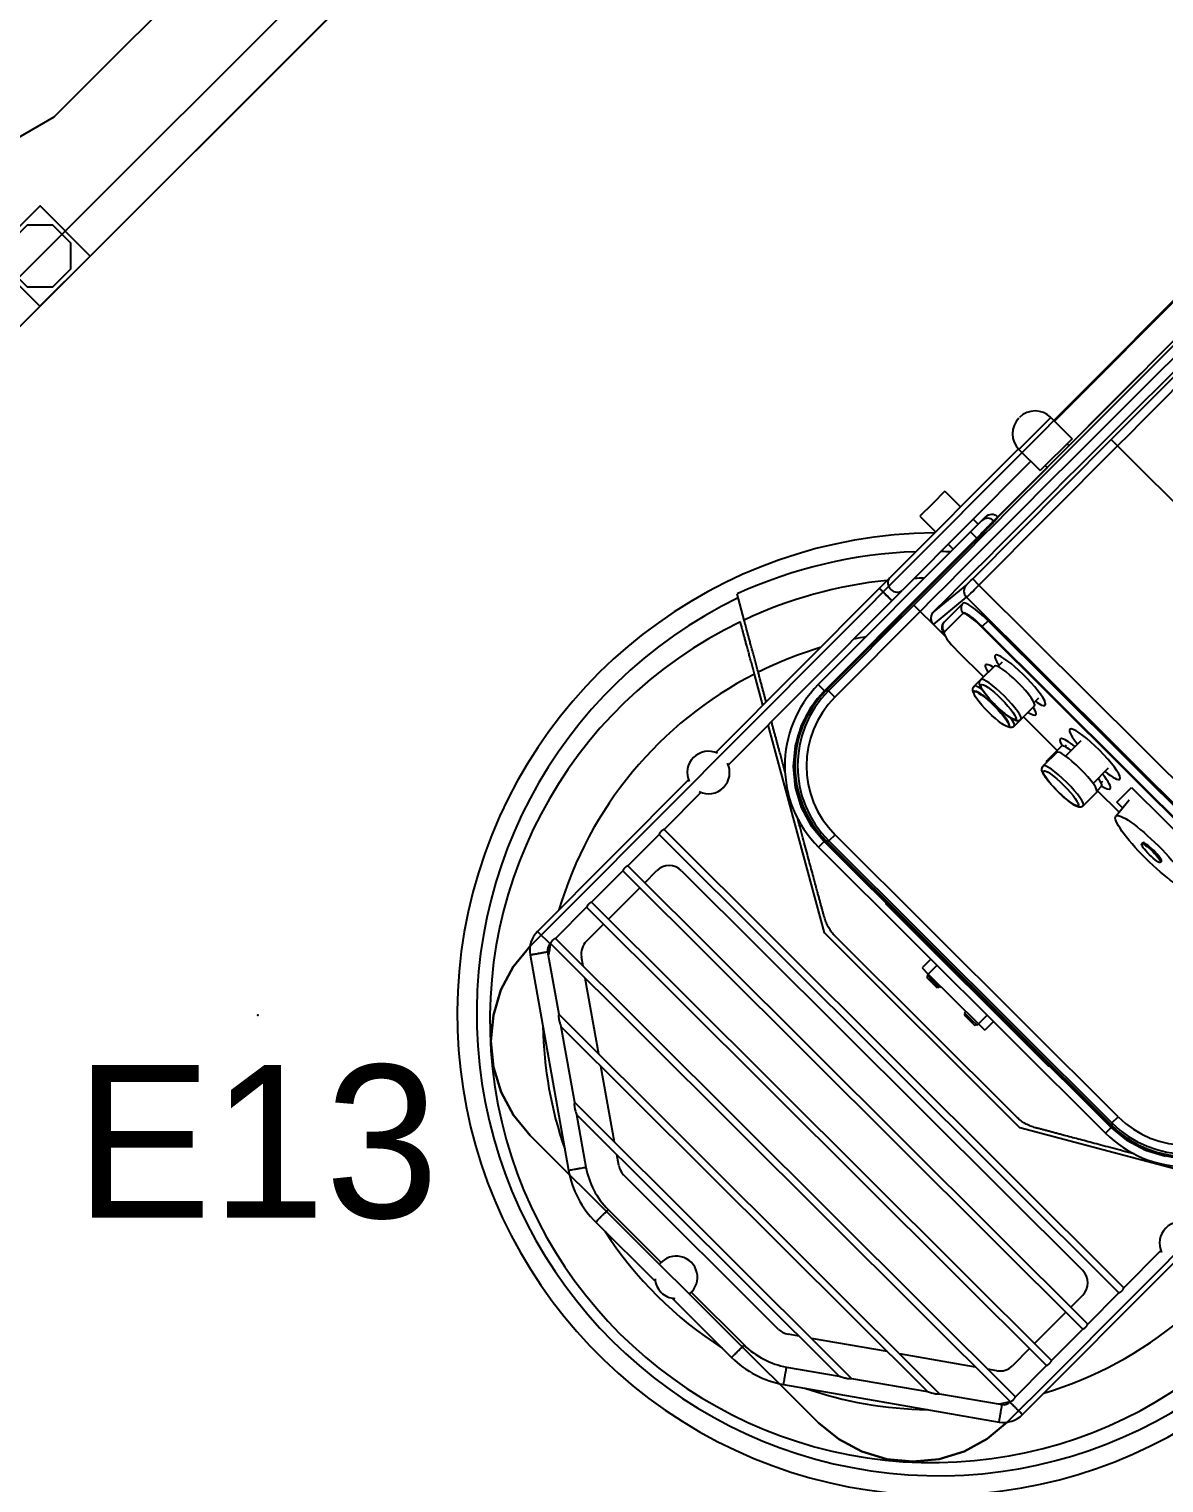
# Model space of a CAD drawing. Header units: millimetres. Extents: x 89237 to 96871, y -22823 to -19192.
# Drawn here: x 95009.4 to 95073.6, y -21651.2 to -21569 of the extents above; entities that cross this region are included whole.
import ezdxf
from ezdxf.enums import TextEntityAlignment as Align

# ---------------------------------------------------------------- set-up
doc = ezdxf.new("R2010")
doc.units = ezdxf.units.MM
doc.header["$LTSCALE"] = 5
for name, color, linetype in [('200-EquipBorder-2d', 9, 'Continuous'), ('200-EquipInternal-2d', 252, 'Continuous'), ('200-EquipRed-3d', 1, 'Continuous'), ('200-EquipSteel-3d', 9, 'Continuous'), ('200-EquipWhite-3d', 7, 'Continuous')]:
    doc.layers.add(name, color=color, linetype=linetype)
doc.layers.add('200-InsPoint-3D', color=3, linetype='Continuous', plot=False)
doc.styles.add('TAKSİM', font='GOTHIC.TTF', dxfattribs={"height": 20})

# ---------------------------------------------------------------- blocks, each defined once
blk = doc.blocks.new('LG1225P')
at = {"layer": '200-EquipBorder-2d'}
for points in [[(0, -700), (1200, -700), (1200, 0), (0, 0)], [(680, -629), (655, -622.3), (636.7, -604), (630, -579), (630, -179), (636.7, -154), (655, -135.7), (680, -129), (1080, -129), (1105, -135.7), (1123.3, -154), (1130, -179), (1130, -579), (1123.3, -604), (1105, -622.3), (1080, -629)]]:
    blk.add_lwpolyline(points, close=True, dxfattribs=at)
at = {"layer": '200-EquipInternal-2d'}
blk.add_lwpolyline([(20, -65), (20, -680), (1180, -680), (1180, -65)], close=True, dxfattribs=at)
at = {"layer": '200-EquipSteel-3d'}
blk.add_line((1200, -620, 570), (1200, -80, 570), dxfattribs=at)
for points, elevation in [([(20, -65), (20, -680), (1180, -680), (1180, -65)], 880), ([(680, -629), (655, -622.3), (636.7, -604), (630, -579), (630, -179), (636.7, -154), (655, -135.7), (680, -129), (1080, -129), (1105, -135.7), (1123.3, -154), (1130, -179), (1130, -579), (1123.3, -604), (1105, -622.3), (1080, -629)], 600)]:
    blk.add_lwpolyline(points, close=True, dxfattribs=dict(at, elevation=elevation))
blk.add_lwpolyline([(1172.75, -622.5), (1162.5, -632.75), (1162.5, -647.25), (1172.75, -657.5), (1187.25, -657.5), (1197.5, -647.25), (1197.5, -632.75), (1187.25, -622.5)], close=True, dxfattribs=at)
blk.add_polyline3d([(1200, -45, 900), (1200, -700, 900), (1200, -700, 850), (1200, 0, 850)], dxfattribs=at)
at = {"layer": '200-EquipSteel-3d', "invisible_edges": 15}
for points in [[(1200, 0, 850), (1200, -700, 850), (1200, -700, 900), (1200, 0, 900)], [(1200, -45, 900), (1180, -65, 900), (1180, -680, 900), (1200, -700, 900)], [(1180, -65, 880), (1130, -129, 880), (1130, -629, 880), (1180, -680, 880)], [(630, -129, 600), (630, -629, 600), (1130, -629, 600), (1130, -129, 600)], [(1130, -629, 880), (1123.3, -604, 880), (1130, -579, 880)]]:
    blk.add_3dface(points, dxfattribs=at)
at = {"layer": '200-InsPoint-3D'}
blk.add_attdef('DISTANG', (0, 0), '', height=1, dxfattribs=at)
at = {"layer": '200-EquipSteel-3d'}
mesh = blk.add_polymesh((6, 3), dxfattribs=at)
for k, corner in enumerate([(1200, -660, 850), (1200, -660, 50), (1200, -660, 50), (1160, -660, 850), (1160, -660, 50), (1160, -660, 50), (1160, -620, 850), (1160, -620, 50), (1160, -660, 50), (1200, -620, 850), (1200, -620, 50), (1200, -660, 50), (1200, -620, 850), (1200, -620, 850), (1200, -660, 850), (1160, -620, 850), (1160, -620, 850), (1160, -660, 850)]):
    mesh.set_mesh_vertex(divmod(k, 3), corner)
blk = doc.blocks.new('SIGMA-SL-LOGO')
at = {"layer": '200-EquipWhite-3d'}
blk.add_3dface([(-64.9, -0.33, -45.65), (-64.9, -0.33, -36.85), (64.9, -0.33, -36.85), (64.9, -0.33, -45.65)], dxfattribs=at)
blk = doc.blocks.new('SL50')
at = {"layer": '200-EquipBorder-2d'}
for p, q in [((82, -8), (82, -315.25)), ((97.5, -10), (97.5, -376.3)), ((79, -315.25), (79, -340.75)), ((79, -315.25), (96, -315.25)), ((96, -315.25), (96, -340.75)), ((96, -319.25), (97.5, -319.25)), ((96, -336.75), (97.5, -336.75)), ((78.5, -340.74), (78.5, -443.86)), ((79, -340.75), (96, -340.75)), ((88.5, -340.75), (88.5, -443.86)), ((97.5, -376.3), (97.49, -376.3)), ((97.82, -379.35), (97.5, -376.3)), ((97.5, -379.35), (97.5, -376.3)), ((92.5, -381.37), (92.5, -384.28)), ((97.82, -379.35), (97.5, -379.35)), ((66, -387), (66, -397)), ((66, -387), (78.5, -387)), ((88.5, -387), (92.5, -387)), ((92.5, -393.15), (92.5, -515)), ((92.5, -393.15), (97.5, -393.15)), ((97.5, -393.15), (98.02, -393.15)), ((97.5, -515), (97.5, -393.15)), ((98.02, -514.49), (98.02, -393.15)), ((66, -397), (66, -407)), ((66, -407), (78.5, -407)), ((88.5, -407), (92.5, -407)), ((78.5, -443.86), (78.5, -452.05)), ((88.5, -452.05), (88.5, -443.86)), ((78.5, -452.05), (88.5, -452.05)), ((78.5, -452.05), (78.5, -583.17)), ((88.5, -452.05), (88.5, -583.12)), ((92.5, -515), (97.5, -515)), ((386.5, -575), (157.5, -575)), ((157.5, -580), (157.5, -575)), ((385.99, -574.48), (158.01, -574.48)), ((386.5, -580), (386.5, -575)), ((157.5, -580), (386.5, -580)), ((78.5, -604.94), (78.5, -725.87)), ((88.5, -604.99), (88.5, -634.55)), ((455.5, -634.55), (455.5, -604.99)), ((455.5, -634.55), (455.5, -604.99)), ((465.5, -725.87), (465.5, -604.94)), ((88.5, -638.55), (88.5, -663.55)), ((455.5, -663.55), (455.5, -638.55)), ((455.5, -663.55), (455.5, -638.55)), ((88.5, -667.55), (88.5, -692.55)), ((455.5, -692.55), (455.5, -667.55)), ((455.5, -692.55), (455.5, -667.55)), ((88.5, -696.55), (88.5, -721.55)), ((455.5, -721.55), (455.5, -696.55)), ((455.5, -721.55), (455.5, -696.55)), ((78.5, -725.87), (88.5, -725.87)), ((88.5, -725.55), (88.5, -725.87)), ((90.63, -729.97), (120.03, -750.55)), ((90.63, -729.97), (120.03, -750.55)), ((423.97, -750.55), (453.37, -729.97)), ((423.97, -750.55), (453.37, -729.97)), ((84.9, -738.16), (186.22, -809.11)), ((357.78, -809.11), (459.1, -738.16)), ((125.74, -754.55), (161.46, -779.57)), ((125.74, -754.55), (161.46, -779.57)), ((382.54, -779.57), (418.26, -754.55)), ((382.54, -779.57), (418.26, -754.55)), ((167.17, -783.57), (191.95, -800.92)), ((167.17, -783.57), (191.95, -800.92)), ((352.05, -800.92), (376.82, -783.57)), ((352.05, -800.92), (376.82, -783.57)), ((217.76, -809.05), (260.05, -809.05)), ((217.76, -809.05), (260.05, -809.05)), ((284.05, -809.05), (326.24, -809.05)), ((284.05, -809.05), (326.24, -809.05)), ((217.76, -819.05), (265.42, -819.05)), ((278.68, -819.05), (326.24, -819.05))]:
    blk.add_line(p, q, dxfattribs=at)
for centre, radius, start, end in [((79, -327.75), 12.5, 90, 180), ((79, -328.25), 12.5, 180, 270), ((272, -599), 272, 135.3487, 0), ((272, -604.05), 220, 144.67735, 146.5213), ((272, -604.05), 220, 151.58758, 161.43481), ((157.5, -515), 65, 180, 270), ((157.5, -515), 60, 180, 270), ((386.5, -515), 65, 270, 0), ((386.5, -515), 60, 270, 0), ((272, -604.05), 220, 162.04996, 208.41242), ((272, -604.05), 220, 331.58758, 17.95004), ((83.55, -594.05), 12, 109.73002, 250.26998), ((83.55, -594.05), 12, 289.21282, 70.78718), ((460.45, -594.05), 12, 109.21281, 250.78719), ((93.5, -725.87), 15, 180, 234.99967), ((93.5, -725.87), 5, 180, 235.00086), ((450.5, -725.87), 5, 305, 0.00003), ((450.5, -725.87), 5, 305, 0.00002), ((450.5, -725.87), 15, 305, 0.00002), ((272, -604.05), 220, 225.8059, 244.19044), ((272, -604.05), 220, 295.80375, 314.19624), ((272.05, -809.05), 12, 355.2198, 184.7802), ((217.75, -764.08), 44.98, 234.99817, 270.01569), ((217.75, -764.08), 44.98, 234.99817, 270.01569), ((326.24, -764.05), 45, 270, 305.00002), ((326.24, -764.05), 45, 270, 305.00002), ((217.75, -764.08), 54.98, 234.99817, 270.01419), ((326.24, -764.05), 55, 270, 305.00002), ((272, -604.05), 220, 257.76125, 282.23875), ((272.05, -809.05), 12, 228.59036, 270), ((272.05, -809.05), 12, 270, 311.40964)]:
    blk.add_arc(centre, radius, start, end, dxfattribs=at)
for centre, major_axis, ratio, start_param, end_param in [((97.5, -381.37), (0, 5.07), 0.986421, 0.001076, 1.570796), ((97.5, -381.37), (-4.97, 47.96), 0.0109, 4.817141, 4.817142), ((97.5, -384.28), (-5, 0), 0.986421, 4.712389, 6.283185), ((97.78, -393.15), (0, 14), 0.017455, 4.712389, 6.118199), ((83.5, -443.86), (5, 0), 0.81916, 3.141593, 6.283185), ((158.03, -514.47), (-42.44, -42.44), 0.999695, 5.497939, 7.068431), ((385.97, -514.47), (42.44, -42.44), 0.999695, 5.497939, 7.068431)]:
    blk.add_ellipse(centre, major_axis=major_axis, ratio=ratio, start_param=start_param, end_param=end_param, dxfattribs=at)
blk.add_ellipse((83.5, -452.05), major_axis=(5, 0), ratio=0.000114, dxfattribs=at)
for points, knots in [([(92.5, -384.28), (92.5, -384.4), (92.5, -384.63), (92.5, -385.46), (92.5, -386.2), (92.5, -388.59), (92.5, -390.51), (92.5, -392.7), (92.5, -392.93), (92.5, -393.15)], [0.867892, 0.867892, 0.867892, 0.867892, 1.125801, 1.125801, 1.538455, 1.538455, 2.198703, 2.198703, 2.273701, 2.273701, 2.273701, 2.273701]), ([(97.5, -379.35), (97.5, -379.54), (97.5, -379.89), (97.5, -381.18), (97.5, -382.34), (97.5, -386.05), (97.5, -389.03), (97.5, -392.45), (97.5, -392.8), (97.5, -393.15)], [0.867892, 0.867892, 0.867892, 0.867892, 1.125801, 1.125801, 1.538455, 1.538455, 2.198703, 2.198703, 2.273701, 2.273701, 2.273701, 2.273701]), ([(88.5, -634.55), (88.5, -634.55), (88.5, -634.57), (88.47, -634.62), (88.46, -634.66), (88.42, -634.76), (88.4, -634.82), (88.35, -634.97), (88.32, -635.05), (88.27, -635.23), (88.24, -635.33), (88.19, -635.54), (88.17, -635.66), (88.13, -635.91), (88.11, -636.04), (88.09, -636.3), (88.08, -636.43), (88.08, -636.55)], [9.152752, 9.152752, 9.152752, 9.152752, 9.533924, 9.533924, 9.915095, 9.915095, 10.296267, 10.296267, 10.677439, 10.677439, 11.058996, 11.058996, 11.440554, 11.440554, 11.822112, 11.822112, 12.203669, 12.203669, 12.203669, 12.203669]), ([(88.08, -636.55), (88.08, -636.68), (88.09, -636.81), (88.11, -637.07), (88.13, -637.2), (88.17, -637.45), (88.19, -637.56), (88.24, -637.78), (88.27, -637.88), (88.32, -638.06), (88.35, -638.14), (88.4, -638.29), (88.42, -638.35), (88.46, -638.45), (88.47, -638.49), (88.5, -638.54), (88.5, -638.55), (88.5, -638.55)], [0, 0, 0, 0, 0.381558, 0.381558, 0.763115, 0.763115, 1.144673, 1.144673, 1.526231, 1.526231, 1.907402, 1.907402, 2.288574, 2.288574, 2.669746, 2.669746, 3.050917, 3.050917, 3.050917, 3.050917]), ([(455.5, -638.55), (455.5, -638.55), (455.5, -638.55), (455.52, -638.51), (455.55, -638.44), (455.63, -638.2), (455.69, -638.03), (455.79, -637.66), (455.83, -637.46), (455.89, -637.11), (455.9, -636.97), (455.91, -636.77), (455.91, -636.72), (455.92, -636.64), (455.92, -636.61), (455.92, -636.55), (455.92, -636.52), (455.92, -636.45), (455.92, -636.42), (455.91, -636.3), (455.91, -636.23), (455.89, -636.06), (455.88, -635.96), (455.84, -635.69), (455.81, -635.53), (455.72, -635.2), (455.67, -635.04), (455.59, -634.77), (455.55, -634.67), (455.51, -634.57), (455.5, -634.55), (455.5, -634.55)], [6.155461, 6.155461, 6.155461, 6.155461, 6.37428, 6.37428, 7.137182, 7.137182, 7.942469, 7.942469, 8.627831, 8.627831, 9.07195, 9.07195, 9.2234, 9.2234, 9.317707, 9.317707, 9.40388, 9.40388, 9.515022, 9.515022, 9.743972, 9.743972, 10.040576, 10.040576, 10.614139, 10.614139, 11.296123, 11.296123, 12.028456, 12.028456, 12.524269, 12.524269, 12.524269, 12.524269]), ([(88.5, -663.55), (88.5, -663.55), (88.5, -663.57), (88.47, -663.62), (88.46, -663.66), (88.42, -663.76), (88.4, -663.82), (88.35, -663.97), (88.32, -664.05), (88.27, -664.23), (88.24, -664.33), (88.19, -664.54), (88.17, -664.66), (88.13, -664.91), (88.11, -665.04), (88.09, -665.3), (88.08, -665.43), (88.08, -665.55)], [9.152752, 9.152752, 9.152752, 9.152752, 9.533924, 9.533924, 9.915095, 9.915095, 10.296267, 10.296267, 10.677439, 10.677439, 11.058996, 11.058996, 11.440554, 11.440554, 11.822112, 11.822112, 12.203669, 12.203669, 12.203669, 12.203669]), ([(88.08, -665.55), (88.08, -665.68), (88.09, -665.81), (88.11, -666.07), (88.13, -666.2), (88.17, -666.45), (88.19, -666.56), (88.24, -666.78), (88.27, -666.88), (88.32, -667.06), (88.35, -667.14), (88.4, -667.29), (88.42, -667.35), (88.46, -667.45), (88.47, -667.49), (88.5, -667.54), (88.5, -667.55), (88.5, -667.55)], [0, 0, 0, 0, 0.381558, 0.381558, 0.763115, 0.763115, 1.144673, 1.144673, 1.526231, 1.526231, 1.907402, 1.907402, 2.288574, 2.288574, 2.669746, 2.669746, 3.050917, 3.050917, 3.050917, 3.050917]), ([(455.5, -667.55), (455.5, -667.55), (455.5, -667.55), (455.52, -667.51), (455.55, -667.44), (455.63, -667.2), (455.69, -667.03), (455.79, -666.66), (455.83, -666.46), (455.89, -666.11), (455.9, -665.97), (455.91, -665.77), (455.91, -665.72), (455.92, -665.64), (455.92, -665.61), (455.92, -665.55), (455.92, -665.52), (455.92, -665.45), (455.92, -665.42), (455.91, -665.3), (455.91, -665.23), (455.89, -665.06), (455.88, -664.96), (455.84, -664.69), (455.81, -664.53), (455.72, -664.2), (455.68, -664.04), (455.59, -663.78), (455.55, -663.67), (455.51, -663.57), (455.5, -663.55), (455.5, -663.55)], [6.1563, 6.1563, 6.1563, 6.1563, 6.373933, 6.373933, 7.136707, 7.136707, 7.942032, 7.942032, 8.627147, 8.627147, 9.072446, 9.072446, 9.224067, 9.224067, 9.318413, 9.318413, 9.404575, 9.404575, 9.51564, 9.51564, 9.744205, 9.744205, 10.040186, 10.040186, 10.613459, 10.613459, 11.295231, 11.295231, 12.02754, 12.02754, 12.525118, 12.525118, 12.525118, 12.525118]), ([(88.5, -692.55), (88.5, -692.55), (88.5, -692.57), (88.47, -692.62), (88.46, -692.66), (88.42, -692.76), (88.4, -692.82), (88.35, -692.97), (88.32, -693.05), (88.27, -693.23), (88.24, -693.33), (88.19, -693.54), (88.17, -693.66), (88.13, -693.91), (88.11, -694.04), (88.09, -694.3), (88.08, -694.43), (88.08, -694.55)], [9.152752, 9.152752, 9.152752, 9.152752, 9.533924, 9.533924, 9.915095, 9.915095, 10.296267, 10.296267, 10.677439, 10.677439, 11.058996, 11.058996, 11.440554, 11.440554, 11.822112, 11.822112, 12.203669, 12.203669, 12.203669, 12.203669]), ([(88.08, -694.55), (88.08, -694.68), (88.09, -694.81), (88.11, -695.07), (88.13, -695.2), (88.17, -695.45), (88.19, -695.56), (88.24, -695.78), (88.27, -695.88), (88.32, -696.06), (88.35, -696.14), (88.4, -696.29), (88.42, -696.35), (88.46, -696.45), (88.47, -696.49), (88.5, -696.54), (88.5, -696.55), (88.5, -696.55)], [0, 0, 0, 0, 0.381558, 0.381558, 0.763115, 0.763115, 1.144673, 1.144673, 1.526231, 1.526231, 1.907402, 1.907402, 2.288574, 2.288574, 2.669746, 2.669746, 3.050917, 3.050917, 3.050917, 3.050917]), ([(455.5, -696.55), (455.5, -696.55), (455.5, -696.55), (455.52, -696.51), (455.55, -696.44), (455.63, -696.2), (455.69, -696.03), (455.79, -695.66), (455.83, -695.46), (455.89, -695.11), (455.9, -694.97), (455.91, -694.77), (455.91, -694.72), (455.92, -694.64), (455.92, -694.61), (455.92, -694.55), (455.92, -694.52), (455.92, -694.45), (455.92, -694.42), (455.91, -694.3), (455.91, -694.23), (455.89, -694.06), (455.88, -693.96), (455.84, -693.69), (455.81, -693.53), (455.72, -693.2), (455.68, -693.04), (455.59, -692.78), (455.55, -692.67), (455.51, -692.57), (455.5, -692.55), (455.5, -692.55)], [6.156601, 6.156601, 6.156601, 6.156601, 6.37381, 6.37381, 7.136538, 7.136538, 7.941876, 7.941876, 8.626903, 8.626903, 9.072625, 9.072625, 9.224307, 9.224307, 9.318666, 9.318666, 9.404825, 9.404825, 9.515862, 9.515862, 9.74429, 9.74429, 10.040049, 10.040049, 10.61322, 10.61322, 11.294915, 11.294915, 12.027216, 12.027216, 12.525423, 12.525423, 12.525423, 12.525423]), ([(88.5, -721.55), (88.5, -721.55), (88.5, -721.57), (88.47, -721.62), (88.46, -721.66), (88.42, -721.76), (88.4, -721.82), (88.35, -721.97), (88.32, -722.05), (88.27, -722.23), (88.24, -722.33), (88.19, -722.54), (88.17, -722.66), (88.13, -722.91), (88.11, -723.04), (88.09, -723.3), (88.08, -723.43), (88.08, -723.55)], [9.152752, 9.152752, 9.152752, 9.152752, 9.533924, 9.533924, 9.915095, 9.915095, 10.296267, 10.296267, 10.677439, 10.677439, 11.058996, 11.058996, 11.440554, 11.440554, 11.822112, 11.822112, 12.203669, 12.203669, 12.203669, 12.203669]), ([(455.5, -725.55), (455.5, -725.55), (455.5, -725.55), (455.52, -725.51), (455.55, -725.44), (455.63, -725.2), (455.69, -725.03), (455.79, -724.66), (455.83, -724.46), (455.89, -724.11), (455.9, -723.97), (455.91, -723.77), (455.91, -723.72), (455.92, -723.64), (455.92, -723.61), (455.92, -723.55), (455.92, -723.52), (455.92, -723.45), (455.92, -723.42), (455.91, -723.3), (455.91, -723.23), (455.89, -723.06), (455.88, -722.96), (455.84, -722.69), (455.81, -722.53), (455.72, -722.2), (455.68, -722.04), (455.59, -721.78), (455.55, -721.67), (455.51, -721.57), (455.5, -721.55), (455.5, -721.55)], [6.156756, 6.156756, 6.156756, 6.156756, 6.373747, 6.373747, 7.136451, 7.136451, 7.941796, 7.941796, 8.626778, 8.626778, 9.072717, 9.072717, 9.22443, 9.22443, 9.318797, 9.318797, 9.404954, 9.404954, 9.515977, 9.515977, 9.744334, 9.744334, 10.039979, 10.039979, 10.613097, 10.613097, 11.294753, 11.294753, 12.02705, 12.02705, 12.52558, 12.52558, 12.52558, 12.52558]), ([(87.76, -734.07), (87.81, -734), (87.85, -733.94), (87.9, -733.87), (88.08, -733.62), (88.27, -733.35), (88.45, -733.09), (88.57, -732.92), (88.68, -732.75), (88.79, -732.59), (88.85, -732.52), (88.9, -732.45), (88.95, -732.37), (89.1, -732.15), (89.26, -731.93), (89.41, -731.72), (89.51, -731.57), (89.6, -731.44), (89.69, -731.31), (89.73, -731.26), (89.76, -731.22), (89.79, -731.17), (89.82, -731.13), (89.85, -731.08), (89.89, -731.04), (90, -730.87), (90.11, -730.71), (90.21, -730.58), (90.25, -730.51), (90.3, -730.45), (90.34, -730.39), (90.36, -730.36), (90.38, -730.33), (90.4, -730.3), (90.42, -730.28), (90.43, -730.25), (90.45, -730.23), (90.51, -730.15), (90.56, -730.08), (90.59, -730.03), (90.62, -729.99), (90.63, -729.97), (90.63, -729.97)], [37.024061, 37.024061, 37.024061, 37.024061, 37.253311, 37.253311, 37.253311, 38.150257, 38.150257, 38.150257, 38.749492, 38.749492, 38.749492, 39.037493, 39.037493, 39.037493, 39.898209, 39.898209, 39.898209, 40.48839, 40.48839, 40.48839, 40.723079, 40.723079, 40.723079, 40.95609, 40.95609, 40.95609, 41.824287, 41.824287, 41.824287, 42.254538, 42.254538, 42.254538, 42.515096, 42.515096, 42.515096, 42.7442, 42.7442, 42.7442, 43.606897, 43.606897, 43.606897, 44.428878, 44.428878, 44.428878, 44.428878]), ([(88.08, -723.55), (88.08, -723.68), (88.09, -723.81), (88.11, -724.07), (88.13, -724.2), (88.17, -724.45), (88.19, -724.56), (88.24, -724.78), (88.27, -724.88), (88.32, -725.06), (88.35, -725.14), (88.4, -725.29), (88.42, -725.35), (88.46, -725.45), (88.47, -725.49), (88.5, -725.54), (88.5, -725.55), (88.5, -725.55)], [0, 0, 0, 0, 0.381558, 0.381558, 0.763115, 0.763115, 1.144673, 1.144673, 1.526231, 1.526231, 1.907402, 1.907402, 2.288574, 2.288574, 2.669746, 2.669746, 3.050917, 3.050917, 3.050917, 3.050917]), ([(459.1, -738.16), (459.1, -738.16), (459.1, -738.16), (459.08, -738.13), (458.99, -738), (458.67, -737.55), (458.45, -737.23), (457.9, -736.44), (457.58, -735.98), (456.87, -734.98), (456.5, -734.44), (455.75, -733.38), (455.39, -732.85), (454.71, -731.88), (454.4, -731.44), (453.89, -730.71), (453.69, -730.43), (453.48, -730.13), (453.43, -730.06), (453.38, -729.98), (453.37, -729.97), (453.37, -729.97)], [46.902511, 46.902511, 46.902511, 46.902511, 47.148452, 47.148452, 49.103714, 49.103714, 51.059012, 51.059012, 53.014345, 53.014345, 54.969713, 54.969713, 56.925115, 56.925115, 58.880553, 58.880553, 60.836025, 60.836025, 61.926826, 61.926826, 62.65568, 62.65568, 62.65568, 62.65568]), ([(460.5, -725.87), (460.44, -725.87), (460.37, -725.87), (459.66, -725.87), (459.02, -725.87), (457.83, -725.87), (457.3, -725.87), (456.41, -725.87), (456.06, -725.87), (455.7, -725.87), (455.61, -725.87), (455.52, -725.87), (455.5, -725.87), (455.5, -725.87)], [54.781201, 54.781201, 54.781201, 54.781201, 54.969713, 54.969713, 56.925115, 56.925115, 58.880553, 58.880553, 60.836025, 60.836025, 61.926826, 61.926826, 62.65568, 62.65568, 62.65568, 62.65568]), ([(465.5, -725.87), (465.5, -725.87), (465.5, -725.87), (465.46, -725.87), (465.3, -725.87), (464.75, -725.87), (464.36, -725.87), (463.4, -725.87), (462.84, -725.87), (461.67, -725.87), (461.09, -725.87), (460.5, -725.87)], [46.902511, 46.902511, 46.902511, 46.902511, 47.148452, 47.148452, 49.103714, 49.103714, 51.059012, 51.059012, 53.014345, 53.014345, 54.781201, 54.781201, 54.781201, 54.781201]), ([(84.9, -738.16), (84.9, -738.16), (84.9, -738.16), (84.9, -738.16), (84.91, -738.15), (84.93, -738.11), (84.97, -738.05), (85, -738.02), (85.03, -737.97), (85.06, -737.92), (85.08, -737.9), (85.09, -737.88), (85.11, -737.85), (85.13, -737.83), (85.15, -737.8), (85.17, -737.77), (85.24, -737.67), (85.33, -737.54), (85.44, -737.39), (85.51, -737.28), (85.59, -737.17), (85.67, -737.05), (85.72, -736.99), (85.76, -736.93), (85.8, -736.87), (85.93, -736.69), (86.07, -736.49), (86.22, -736.27), (86.34, -736.1), (86.47, -735.92), (86.59, -735.74), (86.64, -735.67), (86.7, -735.59), (86.75, -735.51), (86.91, -735.28), (87.09, -735.03), (87.26, -734.78), (87.37, -734.63), (87.48, -734.47), (87.59, -734.32), (87.65, -734.23), (87.7, -734.15), (87.76, -734.07), (87.76, -734.07), (87.76, -734.07), (87.76, -734.07)], [29.619241, 29.619241, 29.619241, 29.619241, 29.847605, 29.847605, 29.847605, 30.708391, 30.708391, 30.708391, 31.226379, 31.226379, 31.226379, 31.452878, 31.452878, 31.452878, 31.69388, 31.69388, 31.69388, 32.555952, 32.555952, 32.555952, 33.168111, 33.168111, 33.168111, 33.481999, 33.481999, 33.481999, 34.342726, 34.342726, 34.342726, 35.026669, 35.026669, 35.026669, 35.334591, 35.334591, 35.334591, 36.195839, 36.195839, 36.195839, 36.720865, 36.720865, 36.720865, 37.019376, 37.019376, 37.019376, 37.024061, 37.024061, 37.024061, 37.024061]), ([(120.03, -750.55), (120.03, -750.55), (120.04, -750.56), (120.08, -750.63), (120.14, -750.7), (120.31, -750.91), (120.43, -751.06), (120.77, -751.42), (120.99, -751.63), (121.4, -751.98), (121.55, -752.11), (121.85, -752.33), (121.99, -752.43), (122.29, -752.65), (122.46, -752.76), (122.89, -753.04), (123.16, -753.21), (123.97, -753.67), (124.5, -753.95), (125.16, -754.28), (125.36, -754.37), (125.59, -754.48), (125.66, -754.52), (125.72, -754.54), (125.73, -754.55), (125.74, -754.55), (125.74, -754.55), (125.74, -754.55)], [7.251904, 7.251904, 7.251904, 7.251904, 7.585937, 7.585937, 8.216331, 8.216331, 8.912931, 8.912931, 9.621029, 9.621029, 10.010422, 10.010422, 10.351706, 10.351706, 10.750025, 10.750025, 11.370541, 11.370541, 12.646563, 12.646563, 13.397994, 13.397994, 13.85218, 13.85218, 14.050709, 14.050709, 14.122186, 14.122186, 14.122186, 14.122186]), ([(418.26, -754.55), (418.26, -754.55), (418.27, -754.55), (418.31, -754.53), (418.37, -754.5), (418.54, -754.42), (418.67, -754.36), (419.1, -754.15), (419.46, -753.97), (420.22, -753.56), (420.61, -753.34), (421.19, -752.98), (421.41, -752.85), (421.78, -752.6), (421.94, -752.49), (422.24, -752.27), (422.38, -752.16), (422.71, -751.89), (422.89, -751.73), (423.23, -751.42), (423.38, -751.26), (423.64, -750.97), (423.75, -750.84), (423.89, -750.66), (423.94, -750.6), (423.97, -750.56), (423.97, -750.55), (423.97, -750.55)], [0.116116, 0.116116, 0.116116, 0.116116, 0.3428, 0.3428, 0.728444, 0.728444, 1.330912, 1.330912, 2.488272, 2.488272, 3.547655, 3.547655, 4.162302, 4.162302, 4.614917, 4.614917, 5.057157, 5.057157, 5.641631, 5.641631, 6.235739, 6.235739, 6.814211, 6.814211, 7.326311, 7.326311, 7.534085, 7.534085, 7.534085, 7.534085]), ([(161.46, -779.57), (161.46, -779.57), (161.48, -779.6), (161.59, -779.74), (161.68, -779.85), (161.92, -780.13), (162.09, -780.32), (162.5, -780.71), (162.69, -780.88), (163.03, -781.15), (163.17, -781.26), (163.46, -781.47), (163.6, -781.58), (163.94, -781.81), (164.14, -781.94), (164.69, -782.28), (165.06, -782.49), (165.89, -782.94), (166.33, -783.16), (166.8, -783.39), (166.94, -783.46), (167.1, -783.53), (167.15, -783.56), (167.17, -783.57), (167.17, -783.57), (167.17, -783.57)], [0.000182, 0.000182, 0.000182, 0.000182, 0.652549, 0.652549, 1.376626, 1.376626, 2.240814, 2.240814, 2.896422, 2.896422, 3.351402, 3.351402, 3.807505, 3.807505, 4.404668, 4.404668, 5.50422, 5.50422, 6.99259, 6.99259, 7.709505, 7.709505, 8.157533, 8.157533, 8.295355, 8.295355, 8.295355, 8.295355]), ([(376.82, -783.57), (376.82, -783.57), (376.83, -783.56), (376.88, -783.54), (376.93, -783.52), (377.1, -783.43), (377.24, -783.37), (377.66, -783.16), (378.03, -782.98), (378.79, -782.57), (379.17, -782.35), (379.76, -782), (379.98, -781.86), (380.35, -781.61), (380.5, -781.5), (380.8, -781.28), (380.95, -781.17), (381.28, -780.9), (381.46, -780.74), (381.8, -780.43), (381.95, -780.27), (382.21, -779.98), (382.31, -779.85), (382.44, -779.69), (382.48, -779.65), (382.52, -779.58), (382.54, -779.57), (382.54, -779.57)], [8.300859, 8.300859, 8.300859, 8.300859, 8.55871, 8.55871, 8.999863, 8.999863, 9.695384, 9.695384, 11.043792, 11.043792, 12.286389, 12.286389, 13.013808, 13.013808, 13.554407, 13.554407, 14.087489, 14.087489, 14.798577, 14.798577, 15.527862, 15.527862, 16.243204, 16.243204, 16.704437, 16.704437, 17.139149, 17.139149, 17.139149, 17.139149]), ([(186.22, -809.11), (186.22, -809.11), (186.22, -809.11), (186.25, -809.07), (186.35, -808.93), (186.68, -808.45), (186.91, -808.12), (187.48, -807.31), (187.81, -806.84), (188.52, -805.82), (188.9, -805.28), (189.65, -804.21), (190.01, -803.69), (190.69, -802.72), (190.99, -802.29), (191.49, -801.58), (191.68, -801.31), (191.86, -801.05), (191.91, -800.98), (191.94, -800.93), (191.95, -800.92), (191.95, -800.92)], [46.895734, 46.895734, 46.895734, 46.895734, 47.227724, 47.227724, 49.196057, 49.196057, 51.164714, 51.164714, 53.133603, 53.133603, 55.102699, 55.102699, 57.071984, 57.071984, 59.041347, 59.041347, 61.010818, 61.010818, 62.03624, 62.03624, 62.649568, 62.649568, 62.649568, 62.649568]), ([(354.91, -805.01), (354.63, -804.61), (354.36, -804.22), (353.73, -803.32), (353.4, -802.85), (352.82, -802.02), (352.58, -801.68), (352.22, -801.16), (352.11, -801), (352.05, -800.92), (352.05, -800.92), (352.05, -800.92)], [53.439867, 53.439867, 53.439867, 53.439867, 54.904266, 54.904266, 56.85343, 56.85343, 58.802532, 58.802532, 60.751594, 60.751594, 61.317875, 61.317875, 61.317875, 61.317875]), ([(357.78, -809.11), (357.78, -809.11), (357.74, -809.04), (357.53, -808.75), (357.35, -808.49), (356.87, -807.81), (356.58, -807.39), (355.92, -806.45), (355.56, -805.94), (355.1, -805.28), (355.01, -805.14), (354.91, -805.01)], [45.561238, 45.561238, 45.561238, 45.561238, 47.107012, 47.107012, 49.056414, 49.056414, 51.005757, 51.005757, 52.955042, 52.955042, 53.439867, 53.439867, 53.439867, 53.439867]), ([(217.76, -814.05), (217.76, -813.73), (217.76, -813.41), (217.76, -812.46), (217.76, -811.85), (217.76, -810.76), (217.76, -810.29), (217.76, -809.56), (217.76, -809.3), (217.76, -809.09), (217.76, -809.05), (217.76, -809.05)], [54.011706, 54.011706, 54.011706, 54.011706, 54.97798, 54.97798, 56.933177, 56.933177, 58.888279, 58.888279, 60.844112, 60.844112, 61.888228, 61.888228, 61.888228, 61.888228]), ([(326.24, -814.05), (326.24, -813.61), (326.24, -813.16), (326.24, -812.1), (326.24, -811.51), (326.24, -810.48), (326.24, -810.05), (326.24, -809.4), (326.24, -809.19), (326.24, -809.07), (326.24, -809.05), (326.24, -809.05)], [53.600336, 53.600336, 53.600336, 53.600336, 54.946588, 54.946588, 56.899442, 56.899442, 58.852268, 58.852268, 60.805366, 60.805366, 61.47816, 61.47816, 61.47816, 61.47816]), ([(217.76, -819.05), (217.76, -819.05), (217.76, -819.02), (217.76, -818.82), (217.76, -818.56), (217.76, -817.83), (217.76, -817.37), (217.76, -816.28), (217.76, -815.67), (217.76, -814.71), (217.76, -814.38), (217.76, -814.05)], [46.13285, 46.13285, 46.13285, 46.13285, 47.156348, 47.156348, 49.111871, 49.111871, 51.067322, 51.067322, 53.022693, 53.022693, 54.011706, 54.011706, 54.011706, 54.011706]), ([(326.24, -819.05), (326.24, -819.05), (326.24, -818.99), (326.24, -818.68), (326.24, -818.37), (326.24, -817.57), (326.24, -817.06), (326.24, -815.93), (326.24, -815.3), (326.24, -814.46), (326.24, -814.26), (326.24, -814.05)], [45.721581, 45.721581, 45.721581, 45.721581, 47.134895, 47.134895, 49.087861, 49.087861, 51.040799, 51.040799, 52.993707, 52.993707, 53.600336, 53.600336, 53.600336, 53.600336])]:
    blk.add_open_spline(points, degree=3, knots=knots, dxfattribs=at)
at = {"layer": '200-EquipInternal-2d'}
for p, q in [((117.1, -300), (112.1, -300)), ((112.1, -300), (112.1, -411.04)), ((426.9, -300), (117.1, -300)), ((117.1, -411.04), (117.1, -300)), ((112.03, -415.97), (109.66, -439.94)), ((117.1, -411.04), (112.1, -411.04)), ((426.9, -411.04), (117.1, -411.04)), ((114.64, -445), (117.03, -420.89)), ((117.03, -420.89), (426.97, -420.89)), ((118, -424.64), (118, -439.57)), ((409, -421.68), (135, -421.68)), ((135, -421.68), (135, -426.32)), ((135, -426.32), (409, -426.32)), ((409, -426.67), (135, -426.67)), ((122, -428.93), (122, -428.58)), ((122, -428.93), (122, -443.82)), ((157.07, -432.69), (157.07, -436.14)), ((186.07, -432.69), (186.07, -436.14)), ((220, -444.98), (220, -432.52)), ((242, -444.98), (242, -432.52)), ((259, -443.01), (259, -431.2)), ((259, -431.2), (397, -431.2)), ((155.57, -437.32), (155.57, -448.15)), ((187.57, -437.32), (187.57, -448.15)), ((214.44, -442.64), (214.44, -453.48)), ((215.94, -440.32), (215.94, -441.47)), ((244.94, -440.32), (244.94, -441.47)), ((246.44, -442.64), (246.44, -446.27)), ((263.52, -443.01), (259, -443.01)), ((264.05, -448.99), (263, -437.18)), ((99.07, -445), (99.07, -513.44)), ((104.07, -445), (99.07, -445)), ((114.64, -445), (104.07, -445)), ((104.07, -513.44), (104.07, -445)), ((114.64, -445), (123.95, -445)), ((135, -446.07), (155.57, -446.07)), ((155.57, -448.16), (155.57, -453.48)), ((187.57, -446.07), (214.44, -446.07)), ((187.57, -448.16), (187.57, -453.48)), ((215, -446.99), (215, -457.83)), ((246.44, -446.07), (263.79, -446.07)), ((247, -446.99), (247, -457.83)), ((285.5, -448.92), (285.5, -449.41)), ((300.5, -448.92), (300.5, -449.41)), ((37.01, -518.74), (23.78, -511.11)), ((99.07, -513.44), (98.02, -514.49)), ((104.07, -513.44), (99.07, -513.44)), ((78.5, -545.37), (62.71, -536.25)), ((194, -612.05), (88.5, -551.14)), ((455.5, -551.14), (350, -612.05)), ((158.01, -574.48), (159.06, -573.43)), ((159.06, -568.43), (159.06, -573.43)), ((384.94, -568.43), (159.06, -568.43)), ((159.06, -573.43), (384.94, -573.43)), ((384.94, -573.43), (384.94, -568.43)), ((384.94, -573.43), (385.99, -574.48)), ((247, -580), (247, -587)), ((252, -580), (252, -587)), ((292, -580), (292, -587)), ((297, -580), (297, -587)), ((247, -587), (252, -587)), ((252, -587), (292, -587)), ((252, -587), (252, -588.04)), ((257, -588.04), (252, -588.04)), ((252.73, -588.04), (252.73, -589.04)), ((257, -589.04), (252.73, -589.04)), ((262, -588.04), (257, -588.04)), ((261.27, -589.04), (257, -589.04)), ((261.27, -588.04), (261.27, -589.04)), ((262, -587), (262, -588.04)), ((282, -588.04), (282, -587)), ((282, -588.04), (287, -588.04)), ((282.73, -589.04), (282.73, -588.04)), ((282.73, -589.04), (287, -589.04)), ((287, -588.04), (292, -588.04)), ((287, -589.04), (291.27, -589.04)), ((291.27, -589.04), (291.27, -588.04)), ((292, -587), (297, -587)), ((292, -588.04), (292, -587)), ((350, -612.05), (194, -612.05)), ((344.34, -609), (199.66, -609)), ((88.5, -634.55), (455.5, -634.55)), ((88.5, -638.55), (455.5, -638.55)), ((112, -644.05), (432, -644.05)), ((102, -663.55), (102, -654.05)), ((442, -654.05), (442, -663.55)), ((88.5, -663.55), (455.5, -663.55)), ((88.5, -667.55), (455.5, -667.55)), ((102, -692.55), (102, -667.55)), ((442, -667.55), (442, -692.55)), ((88.5, -692.55), (455.5, -692.55)), ((88.5, -696.55), (455.5, -696.55)), ((102, -710.33), (102, -696.55)), ((442, -696.55), (442, -710.33)), ((88.5, -721.55), (455.5, -721.55)), ((110.6, -721.55), (106.26, -718.52)), ((437.74, -718.52), (433.4, -721.55)), ((88.5, -725.55), (455.5, -725.55)), ((152.02, -750.55), (116.31, -725.55)), ((427.69, -725.55), (391.98, -750.55)), ((455.5, -725.87), (455.5, -725.55)), ((455.5, -725.87), (455.5, -725.55)), ((120.03, -750.55), (423.97, -750.55)), ((125.74, -754.55), (418.26, -754.55)), ((193.45, -779.57), (157.73, -754.55)), ((386.27, -754.55), (350.55, -779.57)), ((161.46, -779.57), (382.54, -779.57)), ((167.17, -783.57), (376.82, -783.57)), ((204.42, -787.25), (199.16, -783.57)), ((344.84, -783.57), (339.58, -787.25)), ((333.85, -789.05), (210.15, -789.05))]:
    blk.add_line(p, q, dxfattribs=at)
for centre, radius, start, end in [((272, -604.05), 265.05, 132.62683, 133.81339), ((272, -604.05), 265.05, 136.88975, 159.47123), ((272, -604.05), 250, 135.8896, 137.22278), ((272, -604.05), 250, 140.71446, 160.04732), ((272, -599), 261, 160.59572, 19.40079), ((272, -604.05), 250, 160.5861, 19.4139), ((112, -654.05), 10, 90.00001, 180), ((432, -654.05), 10, 0, 90), ((112, -710.33), 10, 180.00004, 235), ((432, -710.33), 10, 304.9999, 0), ((272, -604.05), 220, 213.52307, 215.33777), ((272, -604.05), 220, 324.66229, 326.47693), ((210.15, -779.05), 10, 234.99974, 270), ((333.85, -779.05), 10, 270.00015, 305)]:
    blk.add_arc(centre, radius, start, end, dxfattribs=at)
for centre, major_axis, ratio, start_param, end_param in [((103.46, -300), (0, -495), 0.017455, 1.570796, 2.187739), ((108.46, -300), (0, 500), 0.01728, 4.712389, 5.329332), ((116.61, -445), (0, -1005), 0.017455, 4.36939, 4.712389), ((121.61, -445), (0, 1000), 0.017543, 1.227797, 1.570796), ((127.11, -445), (0, -1000), 0.017455, 4.36939, 4.707325), ((112.02, -411.04), (0, -5), 0.017455, 0.174533, 1.570796), ((117.03, -415.97), (-4.98, 0.49), 0.984662, 0.100198, 1.667963), ((117.02, -411.04), (0, 10), 0.008728, 3.316126, 4.712389), ((135, -424.64), (-17, 0), 0.173648, 4.712389, 6.283185), ((122, -424.64), (-4, 0), 0.984808, 0, 1.570796), ((135, -428.58), (-13, 0), 0.173648, 4.712389, 6.283185), ((135, -428.93), (-13, 0), 0.173142, 4.712389, 6.283185), ((171.57, -432.69), (20, 0), 0.173648, 0, 3.90135), ((171.57, -437.32), (16, 0), 0.173648, 1.570796, 3.141592), ((171.57, -437.32), (16, 0), 0.173648, 0, 1.570796), ((171.57, -432.69), (20, 0), 0.173648, 5.523428, 6.283185), ((231, -432.52), (20, 0), 0.173648, 0, 4.130024), ((231, -432.52), (20, 0), 0.173648, 5.294754, 6.283185), ((122, -439.57), (-4, 0), 0.984808, 0, 1.570796), ((171.57, -440.32), (20, 0), 0.173648, 2.498092, 3.785093), ((171.57, -440.32), (20, 0), 0.173648, 0, 0.643501), ((171.57, -440.32), (20, 0), 0.173648, 5.639685, 6.283185), ((231, -440.32), (20, 0), 0.173648, 2.153162, 3.747648), ((230.44, -442.64), (16, 0), 0.173648, 2.2817, 3.141592), ((231, -440.32), (20, 0), 0.173648, 0, 0.988431), ((230.44, -442.64), (16, 0), 0.173648, 0, 0.763409), ((231, -440.32), (20, 0), 0.173648, 5.593403, 6.283185), ((293, -437.1), (-30, 0), 0.173648, 0, 0.015427), ((135, -443.82), (13, 0), 0.173142, 3.141593, 4.712389), ((171.57, -448.15), (16, 0), 0.173648, 1.570796, 3.141592), ((171.57, -453.48), (16, 0), 0.173648, 2.384175, 3.141592), ((171.57, -448.15), (16, 0), 0.173648, 0, 1.570796), ((171.57, -453.48), (16, 0), 0.173648, 0, 0.757418), ((231, -446.99), (16, 0), 0.173648, 1.570796, 3.141592), ((231, -446.99), (16, 0), 0.173648, 0, 1.570796), ((293, -449.41), (-7.5, 0), 0.173648, 4.712389, 6.396855), ((293, -448.92), (-7.5, 0), 0.173648, 4.712389, 6.283185), ((293, -448.92), (-7.5, 0), 0.173648, 3.141593, 4.712389), ((293, -449.41), (-7.5, 0), 0.173648, 3.027923, 4.712389), ((171.57, -455.45), (13.9, 0), 0.173648, 1.570796, 3.202844), ((171.57, -455.45), (13.9, 0), 0.173648, 6.221934, 7.853982), ((230.44, -453.48), (16, 0), 0.173648, 2.876306, 3.141592), ((231, -457.83), (16, 0), 0.173648, 1.570796, 3.141592), ((231, -457.83), (16, 0), 0.173648, 0, 1.570796), ((159.08, -513.42), (-42.44, -42.44), 0.999746, 5.497939, 7.068431), ((159.08, -513.42), (-38.9, -38.9), 0.999695, 5.497939, 7.068431), ((384.92, -513.42), (42.44, -42.44), 0.999746, 5.497939, 7.068431), ((384.92, -513.42), (38.9, -38.9), 0.999695, 5.497939, 7.068431)]:
    blk.add_ellipse(centre, major_axis=major_axis, ratio=ratio, start_param=start_param, end_param=end_param, dxfattribs=at)
for centre, major_axis in [((171.57, -450.12), (13.9, 0)), ((293, -448.92), (-28.95, 0)), ((293, -449.7), (7.5, 0)), ((171.57, -455.74), (13.9, 0)), ((231, -459.8), (13.9, 0))]:
    blk.add_ellipse(centre, major_axis=major_axis, ratio=0.173648, dxfattribs=at)
for points, knots in [([(109.66, -439.94), (109.66, -440.25), (109.69, -440.57), (109.81, -441.23), (109.91, -441.55), (110.16, -442.18), (110.32, -442.48), (110.69, -443.04), (110.9, -443.3), (111.34, -443.75), (111.59, -443.96), (112.14, -444.33), (112.43, -444.49), (113.04, -444.74), (113.36, -444.84), (114.01, -444.97), (114.33, -445), (114.64, -445)], [-7.572489, -7.572489, -7.572489, -7.572489, -6.631134, -6.631134, -5.674388, -5.674388, -4.717641, -4.717641, -3.760894, -3.760894, -2.82067, -2.82067, -1.880447, -1.880447, -0.940223, -0.940223, 0, 0, 0, 0]), ([(122.79, -444.59), (122.09, -444.39), (121.45, -444.17), (120.31, -443.56), (119.83, -443.27), (118.93, -442.34), (118.51, -441.78), (118.09, -440.57), (118, -440.07), (118, -439.57)], [2.5960073, 2.5960073, 2.5960073, 2.5960073, 2.8274334, 2.8274334, 2.9745746, 2.9745746, 3.0821008, 3.0821008, 3.1415927, 3.1415927, 3.1415927, 3.1415927]), ([(187.57, -448.15), (187.57, -448.52), (187.49, -448.87), (187.2, -449.51), (187, -449.77), (186.45, -450.32), (186.11, -450.53), (184.68, -451.26), (183.4, -451.57), (180.52, -452.07), (179.1, -452.24), (176.12, -452.47), (174.56, -452.55), (171.42, -452.6), (169.84, -452.58), (166.77, -452.46), (165.3, -452.35), (162.56, -452.05), (161.31, -451.86), (159.07, -451.38), (158.13, -451.11), (156.94, -450.47), (156.6, -450.24), (156.1, -449.7), (155.95, -449.49), (155.68, -448.93), (155.57, -448.55), (155.57, -448.15)], [6.283185, 6.283185, 6.283185, 6.283185, 6.361271, 6.361271, 6.45294, 6.45294, 6.609547, 6.609547, 7.073774, 7.073774, 7.42388, 7.42388, 7.755679, 7.755679, 8.083559, 8.083559, 8.412279, 8.412279, 8.747919, 8.747919, 9.114216, 9.114216, 9.269497, 9.269497, 9.340025, 9.340025, 9.424778, 9.424778, 9.424778, 9.424778]), ([(158.15, -456.36), (157.85, -456.25), (157.57, -456.13), (156.94, -455.79), (156.6, -455.57), (156.1, -455.02), (155.95, -454.82), (155.68, -454.26), (155.57, -453.87), (155.57, -453.48)], [8.9940357, 8.9940357, 8.9940357, 8.9940357, 9.114216, 9.114216, 9.2694972, 9.2694972, 9.3400252, 9.3400252, 9.4247783, 9.4247783, 9.4247783, 9.4247783]), ([(187.57, -453.48), (187.57, -453.84), (187.49, -454.2), (187.2, -454.83), (187, -455.09), (186.45, -455.64), (186.11, -455.85), (185.51, -456.16), (185.26, -456.27), (185, -456.36)], [6.283185, 6.283185, 6.283185, 6.283185, 6.3612711, 6.3612711, 6.4529403, 6.4529403, 6.609547, 6.609547, 6.7139276, 6.7139276, 6.7139276, 6.7139276]), ([(215, -455.05), (214.89, -454.91), (214.78, -454.75), (214.54, -454.26), (214.44, -453.87), (214.44, -453.48)], [9.2886551, 9.2886551, 9.2886551, 9.2886551, 9.3400252, 9.3400252, 9.4247783, 9.4247783, 9.4247783, 9.4247783]), ([(247, -457.83), (247, -458.19), (246.91, -458.55), (246.62, -459.18), (246.42, -459.44), (245.87, -459.99), (245.53, -460.2), (244.11, -460.93), (242.82, -461.25), (239.94, -461.74), (238.52, -461.91), (235.54, -462.15), (233.98, -462.22), (230.84, -462.27), (229.26, -462.26), (226.2, -462.13), (224.72, -462.03), (221.98, -461.73), (220.73, -461.54), (218.49, -461.05), (217.55, -460.78), (216.36, -460.14), (216.02, -459.92), (215.53, -459.37), (215.37, -459.17), (215.1, -458.61), (215, -458.22), (215, -457.83)], [6.283185, 6.283185, 6.283185, 6.283185, 6.361271, 6.361271, 6.45294, 6.45294, 6.609547, 6.609547, 7.073774, 7.073774, 7.42388, 7.42388, 7.755679, 7.755679, 8.083559, 8.083559, 8.412279, 8.412279, 8.747919, 8.747919, 9.114216, 9.114216, 9.269497, 9.269497, 9.340025, 9.340025, 9.424778, 9.424778, 9.424778, 9.424778]), ([(62.71, -536.25), (61.88, -535.78), (61.02, -535.28), (59.27, -534.27), (58.38, -533.75), (56.61, -532.73), (55.74, -532.23), (54.05, -531.26), (53.24, -530.79), (51.72, -529.91), (50.95, -529.46), (49.41, -528.58), (48.64, -528.13), (47.16, -527.28), (46.45, -526.86), (45.1, -526.09), (44.47, -525.72), (43.32, -525.06), (42.75, -524.73), (41.65, -524.09), (41.12, -523.79), (40.14, -523.22), (39.68, -522.96), (38.87, -522.49), (38.51, -522.28), (37.89, -521.92), (37.6, -521.76), (37.1, -521.47), (36.89, -521.34), (36.54, -521.15), (36.42, -521.07), (36.25, -520.98), (36.21, -520.96), (36.21, -520.96)], [-44.877091, -44.877091, -44.877091, -44.877091, -42.021581, -42.021581, -39.166071, -39.166071, -36.310561, -36.310561, -33.455051, -33.455051, -30.636276, -30.636276, -27.817501, -27.817501, -24.998727, -24.998727, -22.179952, -22.179952, -19.395246, -19.395246, -16.610539, -16.610539, -13.825833, -13.825833, -11.041127, -11.041127, -8.280845, -8.280845, -5.520563, -5.520563, -2.760282, -2.760282, 0, 0, 0, 0]), ([(63.45, -534.01), (62.63, -533.54), (61.77, -533.04), (60.02, -532.03), (59.13, -531.52), (57.37, -530.5), (56.5, -530), (54.82, -529.03), (54.01, -528.56), (52.49, -527.69), (51.72, -527.24), (50.19, -526.35), (49.42, -525.91), (47.94, -525.06), (47.23, -524.64), (45.88, -523.87), (45.25, -523.5), (44.1, -522.84), (43.53, -522.51), (42.43, -521.88), (41.91, -521.57), (40.93, -521.01), (40.47, -520.74), (39.66, -520.28), (39.3, -520.07), (38.68, -519.71), (38.4, -519.55), (37.89, -519.26), (37.68, -519.13), (37.34, -518.93), (37.21, -518.86), (37.04, -518.76), (37.01, -518.74), (37.01, -518.74)], [-44.831832, -44.831832, -44.831832, -44.831832, -41.984286, -41.984286, -39.136739, -39.136739, -36.289192, -36.289192, -33.441646, -33.441646, -30.627084, -30.627084, -27.812523, -27.812523, -24.997962, -24.997962, -22.183401, -22.183401, -19.39948, -19.39948, -16.61556, -16.61556, -13.83164, -13.83164, -11.04772, -11.04772, -8.28579, -8.28579, -5.52386, -5.52386, -2.76193, -2.76193, 0, 0, 0, 0]), ([(199.66, -609), (199.33, -609), (199.01, -608.99), (197.73, -608.93), (196.78, -608.83), (194.87, -608.51), (193.93, -608.29), (192.07, -607.74), (191.15, -607.41), (189.38, -606.66), (188.53, -606.23), (187.71, -605.75)], [58.990812, 58.990812, 58.990812, 58.990812, 59.948686, 59.948686, 62.740296, 62.740296, 65.531906, 65.531906, 68.323515, 68.323515, 71.051117, 71.051117, 71.051117, 71.051117]), ([(356.36, -605.73), (356.31, -605.76), (356.26, -605.79), (355.39, -606.29), (354.54, -606.72), (352.8, -607.46), (351.91, -607.78), (350.09, -608.31), (349.17, -608.52), (347.32, -608.83), (346.38, -608.93), (345.09, -608.99), (344.72, -609), (344.34, -609)], [129.542294, 129.542294, 129.542294, 129.542294, 129.705269, 129.705269, 132.425007, 132.425007, 135.144745, 135.144745, 137.864482, 137.864482, 140.58422, 140.58422, 141.679293, 141.679293, 141.679293, 141.679293])]:
    blk.add_open_spline(points, degree=3, knots=knots, dxfattribs=at)
for points, weights in [([(78.5, -542.7), (71.28, -538.53), (63.45, -534.01)], [1.43847499066, 1.39247946663, 1.34567894768]), ([(113.69, -563.02), (102.09, -556.32), (88.5, -548.47)], [1.71240972318, 1.61199865832, 1.50730476644]), ([(187.71, -605.75), (168.7, -594.78), (137.82, -576.95)], [2.7731228822, 2.41795957484, 1.96527176975]), ([(406.24, -576.93), (375.37, -594.75), (356.36, -605.73)], [1.96446224952, 2.41661603111, 2.77146153994])]:
    blk.add_rational_spline(points, weights, degree=2, dxfattribs=at)
at = {"layer": '200-EquipRed-3d'}
for points in [[(81.48, -700, 239.89), (81.5, -8, 239.89), (81.5, -8, 159.89), (81.48, -700, 159.89)], [(462.5, -8, 239.89), (462.5, -700, 239.89), (462.5, -700, 159.89), (462.5, -8, 159.89)], [(97.5, -515, 814.42), (97.5, -261.5, 814.42), (97.5, -261.5, 874.42), (97.5, -515, 874.42)], [(98.66, -526.8, 814.42), (97.5, -515, 814.42), (97.5, -515, 874.42), (98.66, -526.8, 874.42)], [(158, -575.5, 814.42), (146.2, -574.34, 814.42), (146.2, -574.34, 874.42), (158, -575.5, 874.42)], [(386, -575.5, 814.42), (158, -575.5, 814.42), (158, -575.5, 874.42), (386, -575.5, 874.42)], [(81.48, -735, 239.89), (81.48, -700, 239.89), (81.48, -700, 159.89), (81.48, -735, 159.89)], [(462.5, -700, 239.89), (462.5, -735, 239.89), (462.5, -735, 159.89), (462.5, -700, 159.89)], [(387, -810.5, 239.89), (157, -810.5, 239.89), (157, -810.5, 159.89), (387, -810.5, 159.89)]]:
    blk.add_3dface(points, dxfattribs=at)
for points, invisible_edges in [([(102.11, -538.15, 814.42), (98.66, -526.8, 814.42), (98.66, -526.8, 874.42), (102.11, -538.15, 874.42)], 8), ([(107.7, -548.61, 814.42), (102.11, -538.15, 814.42), (102.11, -538.15, 874.42), (107.7, -548.61, 874.42)], 10), ([(115.22, -557.78, 814.42), (107.7, -548.61, 814.42), (107.7, -548.61, 874.42), (115.22, -557.78, 874.42)], 10), ([(124.39, -565.3, 814.42), (115.22, -557.78, 814.42), (115.22, -557.78, 874.42), (124.39, -565.3, 874.42)], 10), ([(134.85, -570.89, 814.42), (124.39, -565.3, 814.42), (124.39, -565.3, 874.42), (134.85, -570.89, 874.42)], 10), ([(419.61, -565.3, 814.42), (409.15, -570.89, 814.42), (409.15, -570.89, 874.42), (419.61, -565.3, 874.42)], 10), ([(146.2, -574.34, 814.42), (134.85, -570.89, 814.42), (134.85, -570.89, 874.42), (146.2, -574.34, 874.42)], 2), ([(397.8, -574.34, 814.42), (386, -575.5, 814.42), (386, -575.5, 874.42), (397.8, -574.34, 874.42)], 8), ([(409.15, -570.89, 814.42), (397.8, -574.34, 814.42), (397.8, -574.34, 874.42), (409.15, -570.89, 874.42)], 10), ([(82.93, -749.73, 239.89), (81.48, -735, 239.89), (81.48, -735, 159.89), (82.93, -749.73, 159.89)], 8), ([(462.5, -735, 239.89), (461.05, -749.73, 239.89), (461.05, -749.73, 159.89), (462.5, -735, 159.89)], 2), ([(87.23, -763.9, 239.89), (82.93, -749.73, 239.89), (82.93, -749.73, 159.89), (87.23, -763.9, 159.89)], 10), ([(461.05, -749.73, 239.89), (456.75, -763.89, 239.89), (456.75, -763.89, 159.89), (461.05, -749.73, 159.89)], 10), ([(94.21, -776.95, 239.89), (87.23, -763.9, 239.89), (87.23, -763.9, 159.89), (94.21, -776.95, 159.89)], 10), ([(456.75, -763.89, 239.89), (449.78, -776.95, 239.89), (449.78, -776.95, 159.89), (456.75, -763.89, 159.89)], 10), ([(103.6, -788.39, 239.89), (94.21, -776.95, 239.89), (94.21, -776.95, 159.89), (103.6, -788.39, 159.89)], 10), ([(449.78, -776.95, 239.89), (440.39, -788.39, 239.89), (440.39, -788.39, 159.89), (449.78, -776.95, 159.89)], 10), ([(115.04, -797.78, 239.89), (103.6, -788.39, 239.89), (103.6, -788.39, 159.89), (115.04, -797.78, 159.89)], 10), ([(440.39, -788.39, 239.89), (428.95, -797.78, 239.89), (428.95, -797.78, 159.89), (440.39, -788.39, 159.89)], 10), ([(128.1, -804.76, 239.89), (115.04, -797.78, 239.89), (115.04, -797.78, 159.89), (128.1, -804.76, 159.89)], 10), ([(142.27, -809.05, 239.89), (128.1, -804.76, 239.89), (128.1, -804.76, 159.89), (142.27, -809.05, 159.89)], 10), ([(415.89, -804.75, 239.89), (401.73, -809.05, 239.89), (401.73, -809.05, 159.89), (415.89, -804.75, 159.89)], 10), ([(428.95, -797.78, 239.89), (415.89, -804.75, 239.89), (415.89, -804.75, 159.89), (428.95, -797.78, 159.89)], 10), ([(157, -810.5, 239.89), (142.27, -809.05, 239.89), (142.27, -809.05, 159.89), (157, -810.5, 159.89)], 2), ([(401.73, -809.05, 239.89), (387, -810.5, 239.89), (387, -810.5, 159.89), (401.73, -809.05, 159.89)], 8)]:
    blk.add_3dface(points, dxfattribs=dict(at, invisible_edges=invisible_edges))
at = {"layer": '200-InsPoint-3D'}
blk.add_point((0, -871), dxfattribs=at)
blk.add_blockref('SIGMA-SL-LOGO', (272, -575.5, 932.42))

msp = doc.modelspace()

# ---------------------------------------------------------------- block references
at = {"yscale": 0.1000000000058208}
for name, p, xscale, zscale, rotation in [('LG1225P', (94971.914, -21453.16), 0.1000000000027157, 0.1000000000058208, 314.9746902837085), ('SL50', (95083.835, -21563.086), 0.09999999999750364, 0.1000000000003638, 315.1070675619689)]:
    msp.add_blockref(name, p, dxfattribs=dict(at, xscale=xscale, zscale=zscale, rotation=rotation))

# ---------------------------------------------------------------- texts
at = {"style": 'TAKSİM'}
msp.add_text('E13', height=8.64, dxfattribs=at).set_placement((95022.307, -21636.237), align=Align.CENTER)

doc.saveas('drawing.dxf')
